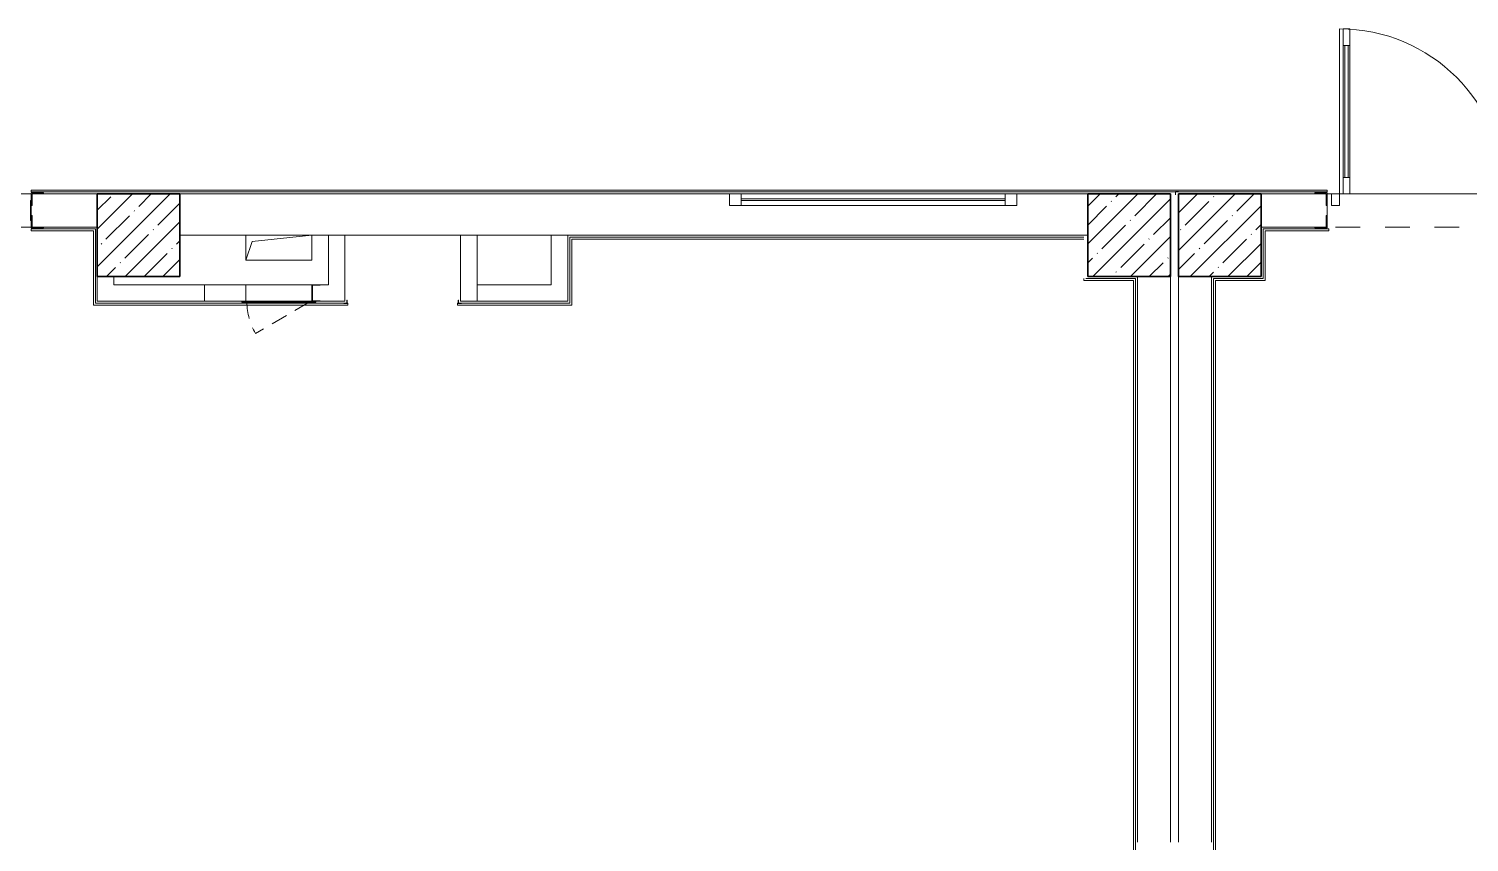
# Model space of a CAD drawing. Header units: millimetres. Extents: x 5993 to 95364, y 94667 to 143522.
# Drawn here: x 44940 to 45650, y 118922 to 119322 of the extents above; entities that cross this region are included whole.
import ezdxf

# ---------------------------------------------------------------- set-up
doc = ezdxf.new("R2010")
doc.units = ezdxf.units.MM
doc.linetypes.add('200_ШТРИХ_ш1п0_6_', pattern=[160, 100, -60])
doc.linetypes.add('Штрих короткий', pattern=[300, 150, -150])
for name, color, linetype, lineweight in [('0-2', 7, 'Continuous', 9), ('Двери', 7, 'Continuous', 9), ('Каркас_Импост', 7, 'Continuous', 13), ('Каркас_Импост-1', 7, 'Continuous', 9), ('Несущие колонны', 7, 'Continuous', 9), ('Несущие колонны-1', 7, 'Continuous', 35), ('Обобщенные модели', 7, 'Continuous', 9), ('Окна', 7, 'Continuous', 9), ('Остекление-1', 7, 'Continuous', 9), ('Открывание в плане-2', 7, '200_ШТРИХ_ш1п0_6_', 9), ('Перекрытия', 7, 'Continuous', 9), ('Перемычка-1', 7, 'Штрих короткий', 9), ('Перемычка_Пунктирные линии-1', 7, '200_ШТРИХ_ш1п0_6_', 9), ('Стены', 7, 'Continuous', 9), ('Стены-1', 7, 'Continuous', 13), ('Элементы узлов', 7, 'Continuous', 9)]:
    doc.layers.add(name, color=color, linetype=linetype, lineweight=lineweight)

# ---------------------------------------------------------------- blocks, each defined once
blk = doc.blocks.new('BSC_Колонна _Прямоугольная - 500х500-V9-АИ2_01_План напольных покрытий и плинтусов 1го этажа _Часть 1_')
at = {"layer": 'Несущие колонны'}
h = blk.add_hatch(dxfattribs=at)
h.set_pattern_fill('FP_16', color=256, style=0, pattern_type=2)
h.set_pattern_definition([(45, (-47300, -64750), (-114.04925, 114.04925), []), (45, (-47185.95, -64750), (-114.04925, 114.04925), [201.613, -40.323, 3.353, -36.97])])
h.paths.add_polyline_path([(-250, -250), (250, -250), (250, 250), (-250, 250)], flags=0)
at = {"layer": 'Несущие колонны-1'}
for p, q in [((250, 250), (-250, 250)), ((-250, 250), (-250, -250)), ((250, -250), (250, 250)), ((-250, -250), (250, -250))]:
    blk.add_line(p, q, dxfattribs=at)
blk = doc.blocks.new('BSC_Колонна _Прямоугольная - 500х500-V37-АИ2_01_План напольных покрытий и плинтусов 1го этажа _Часть 1_')
at = {"layer": 'Несущие колонны'}
h = blk.add_hatch(dxfattribs=at)
h.set_pattern_fill('FP_49', color=256, style=0, pattern_type=2)
h.set_pattern_definition([(45, (-41300, -64750), (-114.04925, 114.04925), []), (45, (-41185.95, -64750), (-114.04925, 114.04925), [201.613, -40.323, 3.353, -36.97])])
h.paths.add_polyline_path([(-250, -250), (250, -250), (250, 250), (-250, 250)], flags=0)
at = {"layer": 'Несущие колонны-1'}
for p, q in [((250, 250), (-250, 250)), ((-250, 250), (-250, -250)), ((250, -250), (250, 250)), ((-250, -250), (250, -250))]:
    blk.add_line(p, q, dxfattribs=at)
blk = doc.blocks.new('Проем_Дверь_Прямоугольный - 1700х2400h_дверные проемы-28051683-АИ2_01_План напольных покрытий и плинтусов 1го этажа _Часть 1_')
at = {"layer": 'Перемычка-1'}
for p, q in [((850, 100), (-850, 100)), ((850, -100), (-850, -100))]:
    blk.add_line(p, q, dxfattribs=at)
blk = doc.blocks.new('BSC_Колонна _Прямоугольная - 500х500-V72-АИ2_01_План напольных покрытий и плинтусов 1го этажа _Часть 1_')
at = {"layer": 'Несущие колонны'}
h = blk.add_hatch(dxfattribs=at)
h.set_pattern_fill('FP_103', color=256, style=0, pattern_type=2)
h.set_pattern_definition([(45, (-47850, -64750), (-114.04925, 114.04925), []), (45, (-47735.95, -64750), (-114.04925, 114.04925), [201.613, -40.323, 3.353, -36.97])])
h.paths.add_polyline_path([(-250, -250), (250, -250), (250, 250), (-250, 250)], flags=0)
at = {"layer": 'Несущие колонны-1'}
for p, q in [((250, 250), (-250, 250)), ((-250, 250), (-250, -250)), ((250, -250), (250, 250)), ((-250, -250), (250, -250))]:
    blk.add_line(p, q, dxfattribs=at)
blk = doc.blocks.new('120_Окно_СКБ_1Ст - 120_Окно_СКБ_1Ст_классы 1800x800_E30-27757045-АИ2_01_План напольных покрытий и плинтусов 1го этажа _Часть 1_')
at = {"layer": 'Каркас_Импост'}
for p, q in [((-870, 55), (-870, 125)), ((-870, 125), (-800, 125)), ((-800, 125), (-800, 55)), ((800, 55), (800, 125)), ((800, 125), (870, 125)), ((870, 125), (870, 55)), ((-800, 55), (-870, 55)), ((870, 55), (800, 55))]:
    blk.add_line(p, q, dxfattribs=at)
at = {"layer": 'Каркас_Импост-1'}
for p, q in [((870, 125), (-870, 125)), ((-870, 55), (870, 55))]:
    blk.add_line(p, q, dxfattribs=at)
at = {"layer": 'Остекление-1'}
for p, q in [((800, 95), (-800, 95)), ((800, 85), (-800, 85))]:
    blk.add_line(p, q, dxfattribs=at)
blk = doc.blocks.new('Фахверк_СКБ_Уголок - 200_4010-27904266-АИ2_01_План напольных покрытий и плинтусов 1го этажа _Часть 1_')
at = {"layer": 'Обобщенные модели'}
for p, q in [((125, 156), (50, 156)), ((50, 156), (50, 150)), ((50, 150), (119, 150)), ((119, 150), (119, 81)), ((125, 81), (125, 156)), ((119, 81), (125, 81)), ((125, 19), (119, 19)), ((119, 19), (119, -50)), ((125, -56), (125, 19)), ((119, -50), (50, -50)), ((50, -50), (50, -56)), ((50, -56), (125, -56))]:
    blk.add_line(p, q, dxfattribs=at)
blk = doc.blocks.new('Дверь_Витражная_СКБ_2Ст2 - ДВВ_ДАО_СОШ_Классы-26508392-АИ2_01_План напольных покрытий и плинтусов 1го этажа _Часть 1_')
at = {"layer": 'Двери'}
for p, q in [((-775, 1035), (-775, 35)), ((775, 585), (775, 35))]:
    blk.add_line(p, q, dxfattribs=at)
for centre, radius, start, end in [((-775, 35), 1000, 360, 90), ((775, 35), 550, 90, 180)]:
    blk.add_arc(centre, radius, start, end, dxfattribs=at)
at = {"layer": 'Элементы узлов'}
for p, q in [((-753, 1035), (-713, 1035)), ((-753, 1035), (-753, 35)), ((-713, 1035), (-753, 1035)), ((-753, 1035), (-753, 35)), ((-713, 1035), (-713, 35)), ((-713, 35), (-713, 1035)), ((-753, 935), (-713, 935)), ((-743, 935), (-743, 135)), ((-723, 935), (-723, 135)), ((775, 585), (735, 585)), ((735, 585), (735, 35)), ((775, 585), (735, 585)), ((735, 585), (735, 35)), ((775, 585), (775, 35)), ((775, 35), (775, 585)), ((775, 485), (735, 485)), ((745, 485), (745, 135)), ((765, 485), (765, 135)), ((-753, 135), (-713, 135)), ((775, 135), (735, 135)), ((-825, 35), (-825, -35)), ((-775, 35), (-825, 35)), ((-775, 35), (-825, 35)), ((-825, 35), (-825, -35)), ((-775, -35), (-775, 35)), ((-775, -35), (-775, 35)), ((-713, 35), (-753, 35)), ((-753, 35), (-713, 35)), ((735, 35), (775, 35)), ((735, 35), (775, 35)), ((775, -35), (775, 35)), ((775, 35), (825, 35)), ((775, 35), (775, -35)), ((825, 35), (775, 35)), ((825, 35), (825, -35)), ((825, -35), (825, 35)), ((-825, -35), (-775, -35)), ((-825, -35), (-775, -35)), ((825, -35), (775, -35)), ((775, -35), (825, -35))]:
    blk.add_line(p, q, dxfattribs=at)
blk = doc.blocks.new('154_Стойка_СКБ_Уголок - СМ-2530_200-28213945-АИ2_01_План напольных покрытий и плинтусов 1го этажа _Часть 1_')
at = {"layer": 'Обобщенные модели'}
for p, q in [((125, 156), (125, 81)), ((200, 156), (125, 156)), ((131, 81), (131, 150)), ((131, 150), (200, 150)), ((200, 150), (200, 156)), ((125, 81), (131, 81)), ((131, 19), (125, 19)), ((125, 19), (125, -56)), ((131, -50), (131, 19)), ((125, -56), (200, -56)), ((200, -50), (131, -50)), ((200, -56), (200, -50))]:
    blk.add_line(p, q, dxfattribs=at)
blk = doc.blocks.new('Стойка_Влож_Полоса боковая - Полоса-28213942-АИ2_01_План напольных покрытий и плинтусов 1го этажа _Часть 1_')
at = {"layer": 'Обобщенные модели'}
for p, q in [((-5, 60), (0, 60)), ((-5, -60), (-5, 60)), ((0, 31), (0, -31)), ((0, -60), (-5, -60))]:
    blk.add_line(p, q, dxfattribs=at)
blk = doc.blocks.new('AR_Отверстие Ниша - Лючок-32404130-АИ2_01_План напольных покрытий и плинтусов 1го этажа _Часть 1_')
at = {"layer": 'Окна'}
for p, q in [((-200, 50), (200, 50)), ((200, 50), (200, -50)), ((200, -50), (-200, -50))]:
    blk.add_line(p, q, dxfattribs=at)
blk = doc.blocks.new('Л_Общий_Лючок - Лючок-V202-АИ2_01_План напольных покрытий и плинтусов 1го этажа _Часть 1_')
at = {"layer": 'Окна'}
for p, q in [((-24, 0), (-24, -6)), ((0, 0), (-24, 0)), ((424, 0), (424, -6)), ((-24, -6), (424, -6))]:
    blk.add_line(p, q, dxfattribs=at)
at = {"layer": 'Открывание в плане-2'}
blk.add_line((383.6, -6), (58, -194), dxfattribs=at)
blk.add_arc((394, 0), 388, 180.89053, 210, dxfattribs=at)
blk = doc.blocks.new('АР_Перемычка1 - АР_Перемычка 2-29754349-АИ2_01_План напольных покрытий и плинтусов 1го этажа _Часть 1_')
at = {"layer": 'Перемычка_Пунктирные линии-1'}
for p, q in [((400, 50), (650, 50)), ((650, -50), (650, 50)), ((400, -50), (650, -50))]:
    blk.add_line(p, q, dxfattribs=at)
blk = doc.blocks.new('154_Фахверк_СКБ_Швеллер - Тип_100_4010-27789772-АИ2_01_План напольных покрытий и плинтусов 1го этажа _Часть 1_')
at = {"layer": 'Обобщенные модели'}
for p, q in [((175, 50), (125, 50)), ((125, 50), (125, -50)), ((128, 47), (175, 47)), ((128, -47), (128, 47)), ((175, 47), (175, 50)), ((125, -50), (175, -50)), ((175, -47), (128, -47)), ((175, -50), (175, -47))]:
    blk.add_line(p, q, dxfattribs=at)
blk = doc.blocks.new('AR_Отверстие прямоугольное _в плите_ - AR_Отверстие прямоугольное _в плите_-V228-АИ2_01_План напольных покрытий и плинтусов 1го этажа _Часть 1_')
at = {"layer": 'Обобщенные модели'}
for p, q in [((-200, 75), (-200, -75)), ((-200, -75), (-162.5, 37.5)), ((-162.5, 37.5), (200, 75)), ((200, -75), (200, 75)), ((-200, -75), (200, -75))]:
    blk.add_line(p, q, dxfattribs=at)

msp = doc.modelspace()

# ---------------------------------------------------------------- linework, layer by layer
at = {"layer": 'Обобщенные модели'}
for p, q in [((45507.1, 119242.22), (45505.47, 119242.22)), ((45505.47, 119242.22), (45505.47, 119240.59)), ((45505.47, 119240.59), (45505.63, 119240.59)), ((45505.63, 119240.59), (45505.63, 119242.06)), ((45505.63, 119242.06), (45507.1, 119242.06)), ((45507.1, 119242.06), (45507.1, 119242.22)), ((45097.03, 119187.2), (45095.56, 119187.2)), ((45095.56, 119187.2), (45095.56, 119187.03)), ((45095.56, 119187.03), (45097.19, 119187.03)), ((45097.03, 119188.66), (45097.03, 119187.2)), ((45097.19, 119188.66), (45097.03, 119188.66)), ((45097.19, 119187.03), (45097.19, 119188.66)), ((45152.05, 119188.66), (45151.89, 119188.66)), ((45151.89, 119188.66), (45151.89, 119187.03)), ((45151.89, 119187.03), (45153.51, 119187.03)), ((45152.05, 119187.2), (45152.05, 119188.66)), ((45153.51, 119187.2), (45152.05, 119187.2)), ((45153.51, 119187.03), (45153.51, 119187.2))]:
    msp.add_line(p, q, dxfattribs=at)
at = {"layer": 'Перекрытия'}
for p, q in [((44941.4, 119241.08), (44803.03, 119241.08)), ((45718.72, 119241.08), (45580.35, 119241.08))]:
    msp.add_line(p, q, dxfattribs=at)
at = {"layer": 'Стены'}
for p, q in [((44941.4, 119243.03), (45580.35, 119243.03)), ((44941.4, 119242.06), (44941.4, 119243.03)), ((45505.47, 119242.06), (44941.4, 119242.06)), ((45580.35, 119242.06), (45507.1, 119242.06)), ((45580.35, 119242.06), (45580.35, 119243.03)), ((44941.4, 119223.82), (44972.98, 119223.82)), ((44941.4, 119223.82), (44941.4, 119222.85)), ((44972, 119222.85), (44941.4, 119222.85)), ((44972, 119186.22), (44972, 119222.85)), ((44972.98, 119223.82), (44972.98, 119187.2)), ((45206.91, 119219.75), (45460.38, 119219.75)), ((45206.91, 119187.2), (45206.91, 119219.75)), ((45460.38, 119218.78), (45207.89, 119218.78)), ((45207.89, 119218.78), (45207.89, 119186.22)), ((45548.77, 119199.41), (45548.77, 119223.82)), ((45548.77, 119223.82), (45581.18, 119223.82)), ((45549.75, 119222.85), (45549.75, 119198.43)), ((45581.18, 119222.85), (45549.75, 119222.85)), ((45581.18, 119222.85), (45581.18, 119223.82)), ((45460.38, 119199.41), (45460.38, 119198.43)), ((45484.79, 119198.43), (45460.38, 119198.43)), ((45461.35, 119199.41), (45485.77, 119199.41)), ((45484.79, 118632.57), (45484.79, 119198.43)), ((45485.77, 119199.41), (45485.77, 118632.57)), ((45524.35, 118631.59), (45524.35, 119199.41)), ((45524.35, 119199.41), (45548.77, 119199.41)), ((45525.33, 119198.43), (45525.33, 118632.57)), ((45549.75, 119198.43), (45525.33, 119198.43)), ((45097.51, 119186.22), (44972, 119186.22)), ((44972.98, 119187.2), (45095.56, 119187.2)), ((45097.19, 119187.2), (45097.51, 119187.2)), ((45097.51, 119187.2), (45097.51, 119186.22)), ((45151.56, 119187.2), (45151.89, 119187.2)), ((45151.56, 119187.2), (45151.56, 119186.22)), ((45207.89, 119186.22), (45151.56, 119186.22)), ((45153.51, 119187.2), (45206.91, 119187.2))]:
    msp.add_line(p, q, dxfattribs=at)
at = {"layer": 'Стены-1'}
for p, q in [((44973.96, 119241.08), (44947.5, 119241.08)), ((45285.7, 119241.08), (45014.65, 119241.08)), ((45462.33, 119241.08), (45427.33, 119241.08)), ((45574.25, 119241.08), (45547.79, 119241.08)), ((45580.35, 119230.42), (45580.35, 119235.46)), ((44947.5, 119224.8), (44973.96, 119224.8)), ((45547.79, 119224.8), (45574.25, 119224.8)), ((45014.65, 119220.73), (45462.33, 119220.73)), ((45096.05, 119220.73), (45087.91, 119220.73)), ((45087.91, 119220.73), (45087.91, 119196.31)), ((45096.05, 119196.31), (45096.05, 119220.73)), ((45161.17, 119220.73), (45153.03, 119220.73)), ((45153.03, 119220.73), (45153.03, 119188.17)), ((45161.17, 119188.17), (45161.17, 119220.73)), ((45205.93, 119220.73), (45197.79, 119220.73)), ((45197.79, 119220.73), (45197.79, 119196.31)), ((45205.93, 119196.31), (45205.93, 119220.73)), ((44973.96, 119200.38), (44973.96, 119188.17)), ((44982.1, 119196.31), (44982.1, 119200.38)), ((45047.21, 119196.31), (44982.1, 119196.31)), ((45087.91, 119196.31), (45083.84, 119196.31)), ((45096.05, 119188.17), (45096.05, 119196.31)), ((45197.79, 119196.31), (45161.17, 119196.31)), ((45161.17, 119196.31), (45161.17, 119188.17)), ((45205.93, 119188.17), (45205.93, 119196.31)), ((45486.75, 119200.38), (45486.75, 118921.6)), ((45503.03, 118921.6), (45503.03, 119200.38)), ((45507.1, 119200.38), (45507.1, 118921.6)), ((45523.38, 118921.6), (45523.38, 119200.38)), ((44973.96, 119188.17), (44982.1, 119188.17)), ((44982.1, 119188.17), (45045.26, 119188.17)), ((45083.84, 119188.17), (45096.05, 119188.17)), ((45153.03, 119188.17), (45161.17, 119188.17)), ((45161.17, 119188.17), (45205.93, 119188.17))]:
    msp.add_line(p, q, dxfattribs=at)

# ---------------------------------------------------------------- block references
at = {"layer": '0-2', "xscale": 0.08139549610658335, "yscale": 0.08139549610658335, "zscale": 0.08139549610658335}
for name, p in [('Дверь_Витражная_СКБ_2Ст2 - ДВВ_ДАО_СОШ_Классы-26508392-АИ2_01_План напольных покрытий и плинтусов 1го этажа _Часть 1_', (45649.54, 119238.23)), ('Проем_Дверь_Прямоугольный - 1700х2400h_дверные проемы-28051683-АИ2_01_План напольных покрытий и плинтусов 1го этажа _Часть 1_', (44872.21, 119232.94)), ('154_Стойка_СКБ_Уголок - СМ-2530_200-28213945-АИ2_01_План напольных покрытий и плинтусов 1го этажа _Часть 1_', (44931.22, 119228.87)), ('BSC_Колонна _Прямоугольная - 500х500-V37-АИ2_01_План напольных покрытий и плинтусов 1го этажа _Часть 1_', (44994.3, 119220.73)), ('120_Окно_СКБ_1Ст - 120_Окно_СКБ_1Ст_классы 1800x800_E30-27757045-АИ2_01_План напольных покрытий и плинтусов 1го этажа _Часть 1_', (45356.51, 119230.91)), ('BSC_Колонна _Прямоугольная - 500х500-V9-АИ2_01_План напольных покрытий и плинтусов 1го этажа _Часть 1_', (45482.68, 119220.73)), ('BSC_Колонна _Прямоугольная - 500х500-V72-АИ2_01_План напольных покрытий и плинтусов 1го этажа _Часть 1_', (45527.44, 119220.73)), ('Фахверк_СКБ_Уголок - 200_4010-27904266-АИ2_01_План напольных покрытий и плинтусов 1го этажа _Часть 1_', (45570.18, 119228.87)), ('Проем_Дверь_Прямоугольный - 1700х2400h_дверные проемы-28051683-АИ2_01_План напольных покрытий и плинтусов 1го этажа _Часть 1_', (45649.54, 119232.94)), ('Стойка_Влож_Полоса боковая - Полоса-28213942-АИ2_01_План напольных покрытий и плинтусов 1го этажа _Часть 1_', (44941.4, 119232.94)), ('AR_Отверстие прямоугольное _в плите_ - AR_Отверстие прямоугольное _в плите_-V228-АИ2_01_План напольных покрытий и плинтусов 1го этажа _Часть 1_', (45063.49, 119214.63)), ('154_Фахверк_СКБ_Швеллер - Тип_100_4010-27789772-АИ2_01_План напольных покрытий и плинтусов 1го этажа _Часть 1_', (45069.6, 119192.24)), ('Л_Общий_Лючок - Лючок-V202-АИ2_01_План напольных покрытий и плинтусов 1го этажа _Часть 1_', (45047.21, 119188.17))]:
    msp.add_blockref(name, p, dxfattribs=at)
at = {"layer": '0-2', "xscale": 0.08139549610658335, "yscale": 0.08139549610658335, "zscale": 0.08139549610658335, "rotation": 180}
for name, p in [('АР_Перемычка1 - АР_Перемычка 2-29754349-АИ2_01_План напольных покрытий и плинтусов 1го этажа _Часть 1_', (45079.77, 119192.24)), ('AR_Отверстие Ниша - Лючок-32404130-АИ2_01_План напольных покрытий и плинтусов 1го этажа _Часть 1_', (45063.49, 119192.24))]:
    msp.add_blockref(name, p, dxfattribs=at)

doc.saveas('drawing.dxf')
